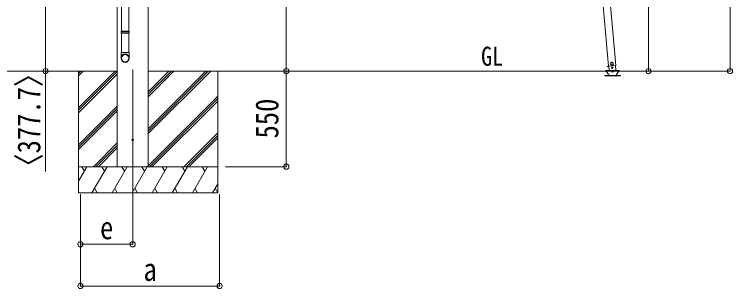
# Model space of a CAD drawing. Units: millimetres at full size, sheet at 1:30; details may follow other scales. Extents: x -8385 to 8479, y -5853 to 5787.
# Drawn here: x -6316 to -2185, y -1951 to -373 of the extents above; entities that cross this region are included whole.
import ezdxf
from ezdxf.enums import TextEntityAlignment as Align

# ---------------------------------------------------------------- set-up
doc = ezdxf.new("R2010")
doc.units = ezdxf.units.MM
doc.header["$LTSCALE"] = 30
doc.header["$PDMODE"] = 32
doc.header["$PDSIZE"] = 30
for name, color, linetype, lineweight in [('0-0_0', 7, 'Continuous', 9), ('0-1_本体', 4, 'Continuous', 9), ('0-2_部品', 7, 'Continuous', 9), ('0-8_PARTS2', 2, 'Continuous', 9), ('0-A_寸法', 4, 'Continuous', 9), ('1-A', 6, 'Continuous', 9)]:
    doc.layers.add(name, color=color, linetype=linetype, lineweight=lineweight)
doc.styles.add('ＭＳ ゴシック', font='')
doc.styles.get('ＭＳ ゴシック').set_extended_font_data('MS Gothic')

msp = doc.modelspace()

# ---------------------------------------------------------------- linework, layer by layer
at = {"layer": '0-0_0'}
for p, q in [((-6320.59, -699.78), (-5724.25, -699.78)), ((-5946.5, -699.78), (-5946.5, -1399.78)), ((-5946.5, -911.01), (-5735.27, -699.78)), ((-5946.5, -727.16), (-5919.12, -699.78)), ((-5946.5, -713.02), (-5933.26, -699.78)), ((-5546.25, -1059.54), (-5186.49, -699.78)), ((-5546.25, -1031.26), (-5214.77, -699.78)), ((-5546.25, -1045.4), (-5200.63, -699.78)), ((-5546.25, -847.41), (-5398.62, -699.78)), ((-5546.25, -833.27), (-5412.76, -699.78)), ((-5546.25, -819.13), (-5426.9, -699.78)), ((-5546.25, -699.78), (-2751.77, -699.78)), ((-5146.5, -699.78), (-5146.5, -1399.78)), ((-5946.5, -925.15), (-5724.25, -702.9)), ((-5946.5, -939.29), (-5724.25, -717.05)), ((-5552.64, -1249.78), (-5146.5, -843.64)), ((-5538.5, -1249.78), (-5146.5, -857.79)), ((-5946.5, -1123.14), (-5724.25, -900.89)), ((-5524.36, -1249.78), (-5146.5, -871.93)), ((-5946.5, -1137.28), (-5724.25, -915.03)), ((-5946.5, -1151.43), (-5724.25, -929.18)), ((-5340.51, -1249.78), (-5146.5, -1055.77)), ((-5326.37, -1249.78), (-5146.5, -1069.92)), ((-5861.01, -1249.78), (-5724.25, -1113.02)), ((-5312.22, -1249.78), (-5146.5, -1084.06)), ((-5846.87, -1249.78), (-5724.25, -1127.17)), ((-5832.72, -1249.78), (-5724.25, -1141.31)), ((-5146.5, -1249.78), (-5946.5, -1249.78)), ((-5946.5, -1333.61), (-5898.1, -1249.78)), ((-5913.1, -1275.76), (-5928.1, -1249.78)), ((-5869.23, -1399.78), (-5782.63, -1249.78)), ((-5797.63, -1275.76), (-5812.63, -1249.78)), ((-5753.76, -1399.78), (-5667.16, -1249.78)), ((-5682.16, -1275.76), (-5697.16, -1249.78)), ((-5638.29, -1399.78), (-5551.69, -1249.78)), ((-5566.69, -1275.76), (-5581.69, -1249.78)), ((-5522.82, -1399.78), (-5436.22, -1249.78)), ((-5451.22, -1275.76), (-5466.22, -1249.78)), ((-5407.35, -1399.78), (-5320.75, -1249.78)), ((-5350.75, -1249.78), (-5335.75, -1275.76)), ((-5291.88, -1399.78), (-5205.28, -1249.78)), ((-5220.28, -1275.76), (-5235.28, -1249.78)), ((-5176.41, -1399.78), (-5146.5, -1347.97)), ((-5946.5, -1399.78), (-5146.5, -1399.78)), ((-5854.23, -1373.8), (-5839.24, -1399.78)), ((-5738.76, -1373.8), (-5723.76, -1399.78)), ((-5623.29, -1373.8), (-5608.29, -1399.78)), ((-5507.82, -1373.8), (-5492.83, -1399.78)), ((-5392.35, -1373.8), (-5377.36, -1399.78)), ((-5276.88, -1373.8), (-5261.89, -1399.78)), ((-5161.41, -1373.8), (-5146.41, -1399.78))]:
    msp.add_line(p, q, dxfattribs=at)
at = {"layer": '0-1_本体'}
for p, q in [((-5546.25, 1633.96), (-5546.25, -1246.04)), ((-5724.25, -1246.04), (-5724.25, 1590.51))]:
    msp.add_line(p, q, dxfattribs=at)
at = {"layer": '0-1_本体', "color": 6}
msp.add_line((-4751.68, -699.78), (-4751.68, -1249.78), dxfattribs=at)
at = {"layer": '0-2_部品'}
for p, q in [((-5699.8, 358.27), (-5699.8, -469.92)), ((-5657.8, 358.27), (-5657.8, -469.92)), ((-5701.8, -471.92), (-5700.8, -469.92)), ((-5655.8, -471.92), (-5701.8, -471.92)), ((-5655.8, -479.92), (-5701.8, -479.92)), ((-5656.8, -469.92), (-5700.8, -469.92)), ((-5656.8, -481.92), (-5700.8, -481.92)), ((-5699.8, -481.92), (-5699.8, -591.92)), ((-5657.8, -481.92), (-5657.8, -591.92)), ((-5655.8, -471.92), (-5656.8, -469.92)), ((-5655.8, -479.92), (-5656.8, -481.92)), ((-5655.8, -471.92), (-5655.8, -479.92)), ((-5701.8, -626.06), (-5701.8, -591.92)), ((-5655.8, -591.92), (-5701.8, -591.92)), ((-5655.8, -626.06), (-5655.8, -591.92))]:
    msp.add_line(p, q, dxfattribs=at)
msp.add_lwpolyline([(-5701.8, -471.92), (-5701.8, -479.92), (-5700.8, -481.92)], dxfattribs=at)
msp.add_circle((-5635.25, -1096.04), 4.5, dxfattribs=at)
for centre, major_axis, ratio, start_param, end_param in [((-5678.8, -624.32), (-23, 0), 0.996195, 3.1415927, 6.2831853), ((-5678.8, -626.06), (-23, 0), 0.996195, 3.1415927, 6.2831853), ((-5678.8, -626.06), (0, -23.43), 0.981806, 4.712389, 7.8539816)]:
    msp.add_ellipse(centre, major_axis=major_axis, ratio=ratio, start_param=start_param, end_param=end_param, dxfattribs=at)
msp.add_ellipse((-5678.8, -626.06), major_axis=(21, 0), ratio=0.996195, dxfattribs=at)
at = {"layer": '0-8_PARTS2'}
msp.add_line((-5635.25, -690.57), (-5635.25, -1449.78), dxfattribs=at)
at = {"layer": '0-A_寸法', "color": 6}
for p, q in [((-2199.91, -699.78), (-2199.91, 2113.22)), ((-2668.92, 1912.82), (-2668.92, -699.78)), ((-6673.82, -699.78), (-5945.71, -699.78)), ((-6136.8, -699.78), (-6136.8, -1277.85)), ((-2668.92, -699.78), (-2997.75, -699.78)), ((-2199.91, -699.78), (-2668.92, -699.78)), ((-5935.5, -1936.15), (-5935.5, -1407.2)), ((-5935.5, -1696.17), (-5935.5, -1407.2)), ((-5635.25, -1696.17), (-5635.25, -1407.2)), ((-5135.5, -1936.15), (-5135.5, -1407.2)), ((-5635.25, -1696.17), (-5935.5, -1696.17)), ((-5935.5, -1936.15), (-5135.5, -1936.15))]:
    msp.add_line(p, q, dxfattribs=at)
at = {"layer": '0-A_寸法'}
for p, q in [((-2898.1, -671.41), (-2982.92, 294.73)), ((-2857.25, -667.82), (-2942.08, 298.32)), ((-2915.28, -695.83), (-2835.29, -695.83)), ((-2915.28, -696.83), (-2915.28, -695.83)), ((-2915.28, -696.83), (-2835.29, -696.83)), ((-2896.59, -722.83), (-2911.31, -697.33)), ((-2897.1, -671.61), (-2906.97, -672.47)), ((-2906.96, -672.48), (-2897.1, -671.61)), ((-2906.96, -672.48), (-2906.79, -674.47)), ((-2896.93, -673.61), (-2906.79, -674.47)), ((-2898.1, -671.4), (-2857.26, -667.83)), ((-2897.13, -671.31), (-2895.01, -695.48)), ((-2856.61, -696.15), (-2859.07, -667.98)), ((-2839.25, -697.33), (-2853.97, -722.83)), ((-2835.29, -695.83), (-2835.29, -696.83))]:
    msp.add_line(p, q, dxfattribs=at)
for points in [[(-2879.87, -649.55), (-2886.02, -653.85), (-2885.37, -661.33), (-2878.56, -664.5), (-2872.42, -660.2), (-2873.07, -652.72)], [(-2830.53, -727.83), (-2830.53, -725.83), (-2920.53, -725.83), (-2920.53, -727.83)]]:
    msp.add_lwpolyline(points, close=True, dxfattribs=at)
msp.add_lwpolyline([(-2906.97, -672.47), (-2906.79, -674.46), (-2896.93, -673.6)], dxfattribs=at)
for centre, radius in [((-2879.22, -657.03), 8.5), ((-2879.22, -657.03), 7.7), ((-2879.22, -657.03), 6.5), ((-2877.58, -680.24), 4)]:
    msp.add_circle(centre, radius, dxfattribs=at)
for centre, radius, start, end in [((-2912.18, -697.83), 1, 30, 90), ((-2875.28, -701.83), 4.25, 183.37229, 176.62771), ((-2838.38, -697.83), 1, 90, 150), ((-2891.39, -719.83), 6, 210, 270), ((-2859.17, -719.83), 6, 270, 330)]:
    msp.add_arc(centre, radius, start, end, dxfattribs=at)
at = {"layer": '0-A_寸法', "color": 6}
for p in [(-2668.92, -699.78), (-2199.91, -699.78), (-5935.5, -1696.17), (-5635.25, -1696.17), (-5935.5, -1936.15), (-5135.5, -1936.15)]:
    msp.add_point(p, dxfattribs=at)
at = {"layer": '1-A'}
for p, q in [((-4751.68, -699.78), (-4751.68, 1500.22)), ((-6136.8, -699.78), (-6136.8, -318.89)), ((-4751.68, -699.78), (-5101.04, -699.78)), ((-4751.68, -1249.78), (-5101.04, -1249.78))]:
    msp.add_line(p, q, dxfattribs=at)
for p in [(-6136.8, -699.78), (-4751.68, -699.78), (-4751.68, -1249.78)]:
    msp.add_point(p, dxfattribs=at)

# ---------------------------------------------------------------- texts
at = {"layer": '0-0_0', "style": 'ＭＳ ゴシック', "width": 0.85}
msp.add_text('GL', height=110, dxfattribs=at).set_placement((-3631.55, -702.22), align=Align.BOTTOM_LEFT)
at = {"layer": '0-A_寸法', "color": 7, "style": 'ＭＳ ゴシック', "width": 0.85}
for s, p in [('e', (-5823, -1706.17)), ('a', (-5573, -1946.15))]:
    msp.add_text(s, height=132, dxfattribs=at).set_placement(p, align=Align.BOTTOM_LEFT)
at = {"layer": '1-A', "color": 7, "style": 'ＭＳ ゴシック', "width": 0.85}
for s, p in [('〈377.7〉', (-6126.8, -1326.31)), ('550', (-4757.68, -1087.28))]:
    msp.add_text(s, height=132, rotation=90, dxfattribs=at).set_placement(p, align=Align.BOTTOM_LEFT)

doc.saveas('drawing.dxf')
